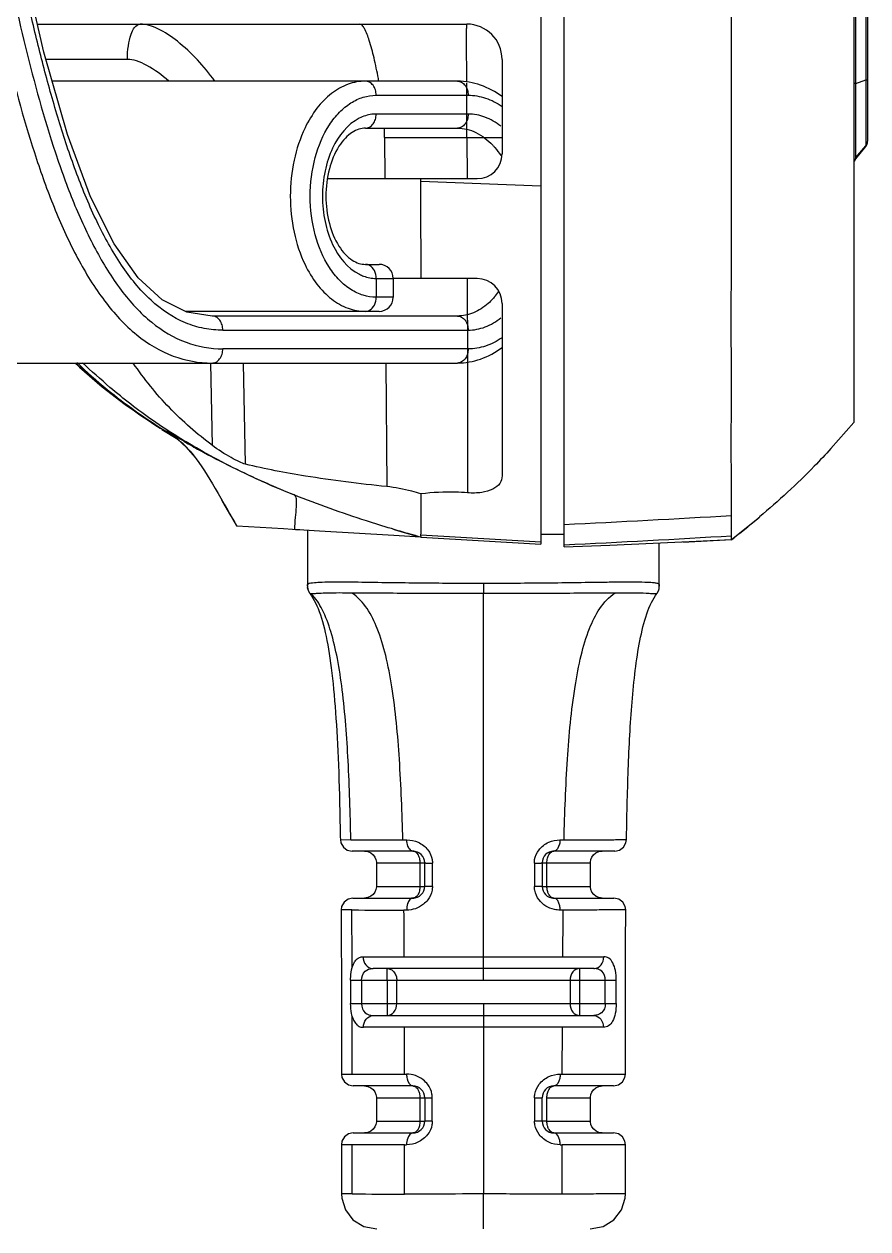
# Model space of a CAD drawing. Header units: millimetres. Extents: x 4086 to 8300, y 123 to 1549.
# Drawn here: x 7299.4 to 7335.3, y 925.6 to 976.9 of the extents above; entities that cross this region are included whole.
import ezdxf

# ---------------------------------------------------------------- set-up
doc = ezdxf.new("R2010")
doc.units = ezdxf.units.MM
doc.layers.add('00_COMPONENTS', color=7, linetype='Continuous')

msp = doc.modelspace()

# ---------------------------------------------------------------- linework, layer by layer
at = {"layer": '00_COMPONENTS', "color": 7, "linetype": 'Continuous'}
for p, q in [((7321.349, 1113.206), (7321.349, 954.808)), ((7322.349, 954.61), (7322.349, 1113.469)), ((7334.678, 1108.165), (7334.678, 959.912)), ((7335.278, 971.912), (7335.278, 981.469)), ((7334.766, 974.344), (7334.766, 978.998)), ((7335.189, 978.819), (7335.189, 974.489)), ((7299.92, 976.867), (7318.202, 976.867)), ((7303.753, 975.367), (7300.281, 975.367)), ((7319.702, 975.367), (7319.702, 971.348)), ((7317.805, 974.438), (7300.546, 974.438)), ((7334.766, 974.344), (7335.189, 974.489)), ((7314.343, 973.838), (7318.26, 973.838)), ((7318.26, 973.038), (7314.343, 973.038)), ((7313.888, 972.438), (7317.805, 972.438)), ((7314.702, 972.038), (7319.702, 972.038)), ((7314.702, 972.038), (7314.713, 970.287)), ((7318.21, 972.038), (7318.213, 970.287)), ((7334.766, 971.136), (7335.189, 971.662)), ((7334.768, 971.19), (7335.185, 971.681)), ((7335.185, 971.681), (7335.189, 971.663)), ((7335.189, 971.662), (7335.248, 971.762)), ((7335.189, 971.662), (7335.223, 971.72)), ((7335.189, 971.663), (7335.189, 971.662)), ((7335.248, 971.762), (7335.277, 971.907)), ((7335.25, 971.766), (7335.278, 971.913)), ((7335.277, 971.907), (7335.278, 971.913)), ((7334.706, 971.032), (7334.766, 971.136)), ((7334.717, 971.052), (7334.766, 971.136)), ((7334.735, 971.083), (7334.764, 971.134)), ((7334.765, 971.136), (7334.764, 971.134)), ((7334.766, 971.136), (7334.768, 971.19)), ((7312.281, 970.287), (7318.642, 970.287)), ((7316.25, 970.162), (7316.251, 970.286)), ((7321.349, 969.965), (7316.25, 970.162)), ((7313.888, 966.638), (7314.47, 966.638)), ((7314.343, 966.038), (7315.07, 966.038)), ((7314.343, 966.038), (7314.343, 965.238)), ((7315.07, 966.038), (7315.07, 965.238)), ((7318.642, 966.03), (7315.07, 966.03)), ((7318.22, 966.03), (7318.225, 962.51)), ((7315.07, 965.238), (7314.343, 965.238)), ((7319.702, 964.97), (7319.702, 957.629)), ((7314.47, 964.638), (7306.209, 964.638)), ((7317.805, 964.438), (7307.36, 964.438)), ((7307.814, 963.838), (7318.26, 963.838)), ((7318.26, 963.038), (7307.814, 963.038)), ((7292.74, 962.438), (7317.805, 962.438)), ((7307.371, 958.931), (7307.305, 962.438)), ((7308.777, 958.13), (7308.697, 962.438)), ((7314.76, 962.438), (7314.792, 957.176)), ((7318.225, 962.51), (7318.235, 956.911)), ((7334.678, 959.912), (7333.704, 958.794)), ((7334.678, 959.912), (7334.676, 959.911)), ((7305.218, 959.608), (7305.896, 959.192)), ((7305.419, 959.54), (7305.526, 959.465)), ((7305.638, 959.389), (7305.892, 959.193)), ((7305.775, 959.281), (7305.817, 959.257)), ((7305.892, 959.193), (7306.253, 958.86)), ((7306.164, 958.951), (7306.337, 958.772)), ((7306.253, 958.86), (7306.644, 958.408)), ((7306.286, 958.828), (7306.421, 958.679)), ((7306.337, 958.772), (7306.562, 958.512)), ((7306.379, 958.727), (7306.433, 958.665)), ((7306.4, 958.703), (7306.397, 958.707)), ((7333.704, 958.794), (7333.704, 958.793)), ((7306.421, 958.679), (7306.552, 958.524)), ((7306.644, 958.408), (7306.676, 958.362)), ((7307.611, 956.882), (7307.726, 956.678)), ((7307.726, 956.678), (7308.087, 956.046)), ((7307.726, 956.678), (7307.868, 956.428)), ((7307.76, 956.618), (7307.905, 956.362)), ((7307.868, 956.428), (7308.009, 956.181)), ((7307.905, 956.362), (7308.144, 955.95)), ((7308.009, 956.181), (7308.152, 955.934)), ((7308.109, 956.009), (7308.141, 955.956)), ((7308.148, 955.942), (7308.306, 955.677)), ((7308.258, 955.756), (7308.237, 955.792)), ((7329.474, 954.918), (7330.664, 955.881)), ((7330.664, 955.882), (7330.663, 955.881)), ((7308.419, 955.491), (7308.419, 955.492)), ((7308.419, 955.491), (7308.419, 955.491)), ((7310.403, 955.373), (7308.419, 955.491)), ((7310.779, 955.351), (7310.403, 955.373)), ((7311.09, 955.332), (7310.779, 955.351)), ((7310.921, 955.342), (7310.883, 955.344)), ((7311.258, 955.322), (7310.921, 955.342)), ((7311.926, 955.282), (7311.258, 955.322)), ((7311.423, 955.312), (7311.423, 952.992)), ((7315.096, 955.094), (7311.926, 955.282)), ((7321.349, 955.145), (7322.349, 955.145)), ((7316.229, 955.027), (7315.096, 955.094)), ((7321.349, 954.808), (7316.251, 955.107)), ((7316.255, 955.023), (7316.251, 955.107)), ((7316.255, 955.023), (7321.349, 954.721)), ((7316.255, 955.023), (7316.255, 955.023)), ((7321.349, 954.808), (7321.349, 954.721)), ((7322.349, 954.61), (7324.286, 954.686)), ((7324.286, 954.686), (7327.055, 954.804)), ((7326.397, 952.944), (7326.397, 954.776)), ((7327.055, 954.804), (7329.467, 954.918)), ((7329.474, 954.918), (7329.494, 954.934)), ((7329.476, 954.918), (7329.478, 954.918)), ((7318.91, 953.066), (7318.91, 952.621)), ((7311.422, 952.961), (7311.422, 952.968)), ((7311.422, 952.961), (7311.423, 952.931)), ((7311.422, 952.95), (7311.422, 952.961)), ((7311.422, 952.946), (7311.422, 952.95)), ((7311.422, 952.944), (7311.422, 952.946)), ((7311.423, 952.936), (7311.422, 952.944)), ((7311.423, 952.972), (7311.424, 952.986)), ((7311.423, 952.933), (7311.423, 952.936)), ((7311.423, 952.931), (7311.423, 952.933)), ((7311.423, 952.931), (7311.423, 952.919)), ((7311.423, 952.927), (7311.423, 952.929)), ((7311.424, 952.986), (7311.424, 952.99)), ((7311.441, 952.793), (7311.425, 952.886)), ((7311.433, 952.825), (7311.435, 952.816)), ((7311.435, 952.816), (7311.438, 952.804)), ((7311.436, 952.811), (7311.454, 952.752)), ((7311.438, 952.804), (7311.441, 952.793)), ((7311.454, 952.752), (7311.505, 952.651)), ((7311.505, 952.651), (7311.525, 952.623)), ((7311.576, 952.611), (7311.525, 952.623)), ((7311.526, 952.623), (7311.526, 952.623)), ((7318.91, 936.657), (7318.91, 952.621)), ((7326.396, 952.992), (7326.396, 952.989)), ((7326.396, 952.989), (7326.396, 952.985)), ((7326.396, 952.985), (7326.396, 952.972)), ((7326.397, 952.958), (7326.397, 952.95)), ((7326.397, 952.95), (7326.397, 952.946)), ((7326.397, 952.946), (7326.397, 952.945)), ((7326.397, 952.945), (7326.397, 952.944)), ((7326.397, 952.944), (7326.397, 952.943)), ((7326.397, 952.927), (7326.397, 952.943)), ((7326.397, 952.943), (7326.397, 952.933)), ((7326.397, 952.933), (7326.397, 952.933)), ((7312.822, 942.149), (7313.266, 942.144)), ((7315.478, 942.133), (7315.65, 942.133)), ((7322.169, 942.133), (7322.341, 942.133)), ((7315.909, 941.657), (7313.321, 941.657)), ((7315.954, 941.655), (7315.909, 941.657)), ((7321.909, 941.657), (7321.865, 941.655)), ((7324.499, 941.657), (7321.909, 941.657)), ((7314.353, 941.157), (7316.206, 941.157)), ((7314.354, 941.157), (7314.354, 940.157)), ((7316.206, 941.157), (7316.41, 941.157)), ((7316.206, 941.157), (7316.206, 940.157)), ((7316.41, 940.157), (7316.41, 941.157)), ((7316.735, 940.146), (7316.738, 941.141)), ((7321.081, 941.141), (7321.084, 940.145)), ((7321.41, 941.157), (7323.466, 941.157)), ((7321.41, 941.157), (7321.41, 940.157)), ((7321.613, 940.157), (7321.613, 941.157)), ((7323.466, 940.157), (7323.466, 941.157)), ((7314.354, 940.157), (7316.41, 940.157)), ((7321.41, 940.157), (7323.466, 940.157)), ((7313.353, 939.657), (7315.909, 939.657)), ((7315.91, 939.657), (7315.953, 939.659)), ((7321.866, 939.659), (7321.909, 939.657)), ((7321.909, 939.657), (7324.467, 939.657)), ((7313.308, 939.152), (7312.853, 939.154)), ((7315.643, 939.148), (7315.528, 939.148)), ((7322.292, 939.148), (7322.176, 939.148)), ((7324.967, 938.875), (7324.968, 939.154)), ((7324.962, 937.773), (7324.963, 938.218)), ((7324.96, 937.324), (7324.962, 937.773)), ((7324.959, 936.871), (7324.96, 937.324)), ((7314.182, 936.659), (7314.211, 936.657)), ((7314.901, 936.657), (7314.211, 936.657)), ((7314.814, 936.157), (7314.814, 936.657)), ((7323.609, 936.657), (7314.901, 936.657)), ((7318.91, 937.154), (7322.278, 937.152)), ((7318.91, 936.157), (7318.91, 936.657)), ((7323.005, 936.657), (7323.005, 934.657)), ((7323.609, 936.657), (7323.637, 936.658)), ((7324.958, 936.412), (7324.959, 936.871)), ((7313.256, 936.156), (7313.724, 936.157)), ((7313.256, 936.156), (7313.258, 935.156)), ((7313.724, 936.157), (7324.096, 936.157)), ((7313.724, 936.157), (7313.726, 935.157)), ((7314.814, 936.157), (7314.814, 934.657)), ((7315.22, 935.157), (7315.22, 936.157)), ((7322.6, 936.157), (7322.6, 935.157)), ((7324.093, 935.157), (7324.096, 936.157)), ((7324.096, 936.157), (7324.564, 936.156)), ((7324.561, 935.156), (7324.564, 936.156)), ((7324.957, 935.949), (7324.958, 936.412)), ((7324.956, 935.48), (7324.957, 935.949)), ((7313.726, 935.157), (7313.258, 935.156)), ((7315.22, 935.157), (7313.726, 935.157)), ((7324.093, 935.157), (7315.222, 935.157)), ((7318.91, 935.157), (7318.91, 934.657)), ((7324.561, 935.156), (7324.093, 935.157)), ((7324.955, 935.007), (7324.956, 935.48)), ((7313.328, 932.159), (7313.326, 934.622)), ((7314.196, 934.656), (7314.224, 934.657)), ((7314.224, 934.657), (7323.596, 934.657)), ((7318.91, 934.657), (7318.91, 934.156)), ((7323.596, 934.657), (7323.623, 934.656)), ((7324.955, 934.286), (7324.955, 935.007)), ((7312.865, 934.538), (7312.865, 933.559)), ((7315.549, 934.156), (7313.802, 934.156)), ((7315.551, 932.159), (7315.549, 934.156)), ((7318.91, 934.156), (7315.549, 934.156)), ((7318.91, 934.157), (7318.91, 927.059)), ((7322.27, 934.156), (7318.91, 934.156)), ((7322.268, 932.159), (7322.27, 934.156)), ((7324.019, 934.156), (7322.27, 934.156)), ((7324.953, 932.557), (7324.954, 933.059)), ((7324.954, 933.059), (7324.954, 933.554)), ((7312.867, 932.158), (7313.328, 932.158)), ((7313.328, 932.158), (7315.55, 932.158)), ((7315.55, 932.158), (7315.639, 932.158)), ((7322.18, 932.158), (7322.269, 932.158)), ((7315.909, 931.657), (7313.368, 931.657)), ((7315.959, 931.655), (7315.909, 931.657)), ((7321.909, 931.657), (7321.86, 931.655)), ((7324.452, 931.657), (7321.909, 931.657)), ((7314.353, 931.157), (7316.206, 931.157)), ((7314.354, 931.157), (7314.354, 930.157)), ((7316.206, 931.157), (7316.41, 931.157)), ((7316.206, 931.157), (7316.206, 930.157)), ((7316.41, 931.157), (7316.73, 931.157)), ((7316.41, 931.157), (7316.41, 930.157)), ((7316.73, 930.157), (7316.73, 931.157)), ((7321.089, 931.157), (7321.41, 931.157)), ((7321.089, 931.157), (7321.089, 930.157)), ((7321.41, 930.157), (7321.41, 931.157)), ((7321.613, 931.157), (7323.466, 931.157)), ((7321.613, 930.157), (7321.613, 931.157)), ((7323.466, 930.157), (7323.466, 931.157)), ((7314.354, 930.157), (7316.41, 930.157)), ((7316.73, 930.157), (7316.41, 930.157)), ((7321.613, 930.157), (7321.089, 930.157)), ((7321.613, 930.157), (7323.466, 930.157)), ((7313.368, 929.657), (7315.909, 929.657)), ((7315.91, 929.657), (7315.959, 929.66)), ((7321.86, 929.66), (7321.909, 929.657)), ((7321.909, 929.657), (7324.452, 929.657)), ((7312.866, 929.158), (7312.866, 927.067)), ((7313.328, 929.158), (7312.868, 929.158)), ((7313.328, 927.063), (7313.328, 929.158)), ((7315.551, 929.158), (7313.328, 929.158)), ((7315.551, 927.055), (7315.551, 929.158)), ((7315.551, 929.158), (7315.639, 929.158)), ((7322.18, 929.158), (7322.268, 929.158)), ((7322.268, 927.055), (7322.268, 929.158)), ((7324.952, 929.158), (7322.268, 929.158)), ((7324.953, 927.067), (7324.953, 929.158)), ((7312.866, 927.067), (7312.878, 926.882)), ((7313.328, 927.063), (7312.866, 927.067)), ((7318.91, 925.572), (7318.91, 927.059))]:
    msp.add_line(p, q, dxfattribs=at)
for points in [[(7307.361, 964.438), (7306.285, 964.6), (7305.234, 965.129), (7304.215, 966.065), (7303.189, 967.507), (7302.184, 969.511), (7301.197, 972.163), (7300.193, 975.673), (7299.087, 980.512), (7297.749, 987.992), (7296.269, 1000.462), (7295.355, 1015.91), (7295.155, 1034.038)], [(7301.54, 962.438), (7301.716, 962.265), (7302.685, 961.424), (7303.661, 960.674), (7303.924, 960.486)], [(7305.543, 959.454), (7305.529, 959.463), (7305.542, 959.455), (7305.638, 959.389)], [(7306.066, 959.046), (7306.085, 959.028), (7306.159, 958.957), (7306.286, 958.828)], [(7306.07, 959.041), (7306.078, 959.033), (7306.164, 958.951)], [(7306.552, 958.524), (7306.678, 958.363), (7306.801, 958.197), (7306.921, 958.024)], [(7306.921, 958.024), (7307.038, 957.847), (7307.153, 957.665), (7307.266, 957.479), (7307.378, 957.289)], [(7307.378, 957.289), (7307.493, 957.089), (7307.611, 956.882)], [(7308.152, 955.934), (7308.289, 955.705), (7308.389, 955.54), (7308.419, 955.491)], [(7308.237, 955.792), (7308.361, 955.586), (7308.419, 955.492)], [(7311.533, 952.613), (7311.594, 952.527), (7311.653, 952.433)], [(7325, 942.149), (7325.005, 942.419), (7325.009, 942.618), (7325.012, 942.817), (7325.016, 943.015), (7325.021, 943.212), (7325.025, 943.408), (7325.03, 943.603), (7325.035, 943.798), (7325.04, 943.991), (7325.045, 944.183), (7325.051, 944.375), (7325.057, 944.565), (7325.063, 944.755), (7325.069, 944.943), (7325.076, 945.13), (7325.083, 945.316), (7325.091, 945.501), (7325.098, 945.685), (7325.107, 945.868), (7325.115, 946.05), (7325.124, 946.232), (7325.133, 946.412), (7325.143, 946.592), (7325.153, 946.771), (7325.163, 946.949), (7325.175, 947.126), (7325.186, 947.303), (7325.198, 947.479), (7325.211, 947.654), (7325.224, 947.828), (7325.238, 948.001), (7325.253, 948.174), (7325.268, 948.345), (7325.284, 948.516), (7325.3, 948.685), (7325.318, 948.854), (7325.336, 949.021), (7325.355, 949.187), (7325.375, 949.352), (7325.395, 949.515), (7325.417, 949.677), (7325.44, 949.837), (7325.463, 949.996), (7325.488, 950.153), (7325.515, 950.309), (7325.542, 950.463), (7325.571, 950.615), (7325.601, 950.766), (7325.633, 950.914), (7325.667, 951.061), (7325.702, 951.205), (7325.74, 951.347), (7325.779, 951.486), (7325.82, 951.621), (7325.863, 951.753), (7325.909, 951.881), (7325.957, 952.005), (7326.007, 952.124), (7326.06, 952.237), (7326.116, 952.345), (7326.173, 952.445), (7326.232, 952.536), (7326.293, 952.622)], [(7326.294, 952.622), (7326.309, 952.643), (7326.358, 952.734), (7326.385, 952.82), (7326.396, 952.893), (7326.397, 952.919), (7326.397, 952.927)], [(7311.653, 952.433), (7311.711, 952.331), (7311.767, 952.222), (7311.82, 952.105), (7311.872, 951.982), (7311.921, 951.853), (7311.968, 951.717), (7312.014, 951.576), (7312.057, 951.429), (7312.098, 951.277), (7312.138, 951.121), (7312.176, 950.96), (7312.212, 950.794), (7312.247, 950.622), (7312.281, 950.445), (7312.313, 950.26), (7312.344, 950.069), (7312.375, 949.87), (7312.404, 949.665), (7312.432, 949.453), (7312.459, 949.235), (7312.485, 949.011), (7312.509, 948.781), (7312.533, 948.546), (7312.555, 948.306), (7312.576, 948.062), (7312.596, 947.812), (7312.615, 947.559), (7312.633, 947.3), (7312.65, 947.036), (7312.667, 946.767), (7312.682, 946.491), (7312.697, 946.208), (7312.71, 945.919), (7312.724, 945.622), (7312.736, 945.318), (7312.748, 945.007), (7312.759, 944.689), (7312.769, 944.365), (7312.778, 944.033), (7312.787, 943.694), (7312.796, 943.348), (7312.803, 942.995), (7312.81, 942.635), (7312.817, 942.268), (7312.819, 942.149)], [(7312.821, 942.149), (7312.843, 942.008), (7312.947, 941.826), (7313.115, 941.702), (7313.32, 941.657)], [(7324.499, 941.657), (7324.704, 941.701), (7324.873, 941.826), (7324.976, 942.008), (7324.999, 942.149)], [(7313.854, 941.657), (7313.992, 941.638), (7314.115, 941.583), (7314.215, 941.503), (7314.288, 941.404), (7314.334, 941.296), (7314.352, 941.187), (7314.353, 941.157)], [(7323.466, 941.157), (7323.467, 941.186), (7323.485, 941.294), (7323.529, 941.401), (7323.601, 941.499), (7323.7, 941.581), (7323.824, 941.637), (7323.966, 941.657)], [(7314.353, 940.157), (7314.352, 940.129), (7314.334, 940.021), (7314.29, 939.914), (7314.218, 939.816), (7314.119, 939.734), (7313.995, 939.678), (7313.854, 939.657)], [(7323.966, 939.657), (7323.827, 939.677), (7323.704, 939.731), (7323.604, 939.812), (7323.531, 939.911), (7323.486, 940.019), (7323.467, 940.128), (7323.466, 940.157)], [(7313.353, 939.657), (7313.146, 939.613), (7312.976, 939.486), (7312.874, 939.301), (7312.853, 939.154)], [(7324.967, 939.154), (7324.946, 939.301), (7324.844, 939.486), (7324.674, 939.613), (7324.467, 939.657)], [(7312.851, 939.154), (7312.854, 938.654), (7312.856, 938.22), (7312.858, 937.781), (7312.859, 937.335), (7312.861, 936.883), (7312.862, 936.426), (7312.863, 935.963), (7312.863, 935.493), (7312.864, 935.018), (7312.865, 934.538)], [(7324.963, 938.218), (7324.966, 938.657), (7324.967, 938.875)], [(7324.954, 933.554), (7324.954, 934.044), (7324.955, 934.286)], [(7312.865, 933.559), (7312.866, 932.556), (7312.866, 932.159)], [(7324.953, 932.158), (7324.953, 932.305), (7324.953, 932.557)], [(7312.867, 932.158), (7312.889, 932.013), (7312.991, 931.828), (7313.161, 931.702), (7313.367, 931.657)], [(7324.452, 931.657), (7324.659, 931.702), (7324.829, 931.828), (7324.931, 932.013), (7324.952, 932.158)], [(7313.854, 931.657), (7313.992, 931.638), (7314.115, 931.583), (7314.215, 931.503), (7314.288, 931.404), (7314.334, 931.296), (7314.352, 931.187), (7314.353, 931.157)], [(7323.466, 931.157), (7323.467, 931.186), (7323.485, 931.294), (7323.529, 931.401), (7323.601, 931.499), (7323.7, 931.581), (7323.824, 931.637), (7323.966, 931.657)], [(7314.353, 930.157), (7314.352, 930.129), (7314.334, 930.021), (7314.29, 929.914), (7314.218, 929.816), (7314.119, 929.734), (7313.995, 929.678), (7313.854, 929.657)], [(7323.966, 929.657), (7323.827, 929.677), (7323.704, 929.731), (7323.604, 929.812), (7323.531, 929.911), (7323.486, 930.019), (7323.467, 930.128), (7323.466, 930.157)], [(7313.368, 929.657), (7313.161, 929.613), (7312.992, 929.487), (7312.889, 929.303), (7312.868, 929.158)], [(7324.952, 929.158), (7324.931, 929.302), (7324.828, 929.487), (7324.659, 929.613), (7324.452, 929.657)], [(7323.453, 925.572), (7324.001, 925.676), (7324.464, 925.964), (7324.788, 926.387), (7324.942, 926.886), (7324.953, 927.067)], [(7312.878, 926.882), (7313.033, 926.384), (7313.357, 925.963), (7313.819, 925.676), (7314.366, 925.572)]]:
    msp.add_lwpolyline(points, dxfattribs=at)
for centre, radius, start, end in [((7318.202, 975.367), 1.5, 0, 90), ((7295.804, 971.178), 18.935, 10.1244, 10.2577), ((7295.673, 971.155), 19.068, 9.9239, 10.1243), ((6566.013, 970.26), 752.198, 0.13546, 0.312038), ((7335.112, 986.218), 11.73, 270.3725, 270.6066), ((7334.875, 971.938), 0.403, 320.2855, 333.5204), ((7334.879, 971.936), 0.398, 333.5225, 346.8062), ((7334.875, 971.937), 0.402, 346.8026, 359.9322), ((7318.642, 971.348), 1.061, 270.0068, 0), ((7314.47, 966.038), 0.6, 0, 90), ((7318.642, 964.97), 1.061, 0.0006, 89.9985), ((7316.897, 967.389), 3.279, 318.9602, 324.2127), ((7314.47, 965.238), 0.6, 270, 0), ((7319.623, 982.332), 26.876, 237.8974, 238.062), ((7320.282, 983.538), 28.264, 238.0878, 238.2483), ((7319.887, 982.756), 27.375, 238.0624, 238.3694), ((7320.398, 983.727), 28.485, 238.2484, 238.5492), ((7320.154, 983.188), 27.883, 238.369, 238.5748), ((7320.505, 983.901), 28.69, 238.5489, 238.6752), ((7320.644, 984.129), 28.957, 238.6756, 239.1047), ((7302.765, 955.478), 4.858, 43.9663, 47.0868), ((7322.409, 986.735), 32.054, 239.5978, 240.9047), ((7302.593, 955.311), 5.098, 43.0334, 43.9816), ((7302.522, 955.244), 5.196, 42.6188, 43.035), ((7302.45, 955.178), 5.293, 41.7986, 42.6175), ((7324.897, 991.85), 37.74, 246.3187, 248.1514), ((7291.762, 1592.525), 637.694, 272.749189, 273.389463), ((7306.644, 984.327), 37.23, 307.8074, 309.991), ((7307.418, 983.395), 36.019, 310.002, 310.1937), ((7333.139, 1015.897), 63.174, 253.41934, 254.50502), ((7292.387, 1571.58), 617.61, 272.780669, 273.442856), ((7299.308, 1572.377), 618.196, 272.603868, 272.797363), ((7311.623, 952.958), 0.201, 175.9792, 177.2368), ((7311.891, 952.927), 0.468, 180.0285, 185.048), ((7310.967, 953.022), 0.458, 355.9571, 356.1763), ((7311.923, 952.93), 0.501, 185.0631, 192.0434), ((7311.947, 952.935), 0.525, 192.0328, 204.578), ((7311.934, 952.929), 0.51, 204.5811, 208.7901), ((7325.428, 952.949), 0.969, 0.5254, 1.354), ((7315.238, 1107.593), 165.461, 269.31728, 270.08329), ((7315.91, 941.157), 0.5, 0, 90.0016), ((7321.91, 941.157), 0.5, 90.0012, 180), ((7315.91, 940.157), 0.5, 269.9977, 360), ((7321.91, 940.157), 0.5, 180, 269.9966), ((7315.427, 1456.868), 517.721, 269.76541, 270.0111), ((6782.439, 935.032), 530.885, 0.17962, 0.44471), ((6924.733, 935.392), 390.813, 0.25813, 0.5507), ((7713.053, 935.392), 390.779, 179.44926, 179.74184), ((7322.532, 1766.061), 828.908, 269.982461, 270.103816), ((7315.91, 931.157), 0.5, 0, 90.0016), ((7321.91, 931.157), 0.5, 90.0012, 180), ((7315.91, 930.157), 0.5, 269.9977, 360), ((7321.91, 930.157), 0.5, 180, 269.9966), ((7315.328, 1168.317), 241.262, 269.52503, 270.05292)]:
    msp.add_arc(centre, radius, start, end, dxfattribs=at)
for points, knots in [([(7293.641, 1034.038), (7293.605, 1030.754), (7293.618, 1024.186), (7293.848, 1014.34), (7294.278, 1006.149), (7294.802, 999.62), (7295.296, 994.747), (7295.904, 989.903), (7296.64, 985.099), (7297.521, 980.352), (7298.555, 975.68), (7299.592, 971.868), (7300.647, 968.951), (7301.58, 966.911), (7302.696, 965.089), (7304.04, 963.61), (7305.628, 962.649), (7306.8, 962.438), (7307.36, 962.438)], [0, 0, 0, 0, 0.130269, 0.260503, 0.39059, 0.45551, 0.520282, 0.584848, 0.649123, 0.712997, 0.776337, 0.838877, 0.869506, 0.899289, 0.927683, 0.953976, 0.977802, 1, 1, 1, 1]), ([(7294.487, 1034.038), (7294.452, 1030.761), (7294.464, 1024.206), (7294.693, 1014.384), (7295.122, 1006.216), (7295.644, 999.709), (7296.136, 994.855), (7296.741, 990.033), (7297.473, 985.255), (7298.348, 980.535), (7299.374, 975.904), (7300.397, 972.138), (7301.432, 969.277), (7302.335, 967.299), (7303.405, 965.55), (7304.681, 964.145), (7306.181, 963.237), (7307.286, 963.038), (7307.814, 963.038)], [0, 0, 0, 0, 0.131369, 0.262673, 0.393742, 0.459114, 0.524305, 0.589255, 0.653871, 0.718039, 0.781601, 0.843975, 0.874259, 0.903456, 0.930979, 0.956146, 0.978818, 1, 1, 1, 1]), ([(7307.814, 963.838), (7307.547, 963.838), (7307.005, 963.888), (7305.918, 964.211), (7304.646, 965.094), (7303.423, 966.62), (7302.414, 968.459), (7301.572, 970.489), (7300.855, 972.63), (7300.231, 974.838), (7299.488, 977.845), (7298.67, 981.662), (7297.84, 986.299), (7297.145, 990.987), (7296.571, 995.714), (7296.104, 1000.467), (7295.609, 1006.836), (7295.202, 1014.825), (7294.985, 1024.428), (7294.975, 1030.835), (7295.01, 1034.038)], [0, 0, 0, 0, 0.010863, 0.021975, 0.045782, 0.072285, 0.100894, 0.130806, 0.161484, 0.192615, 0.224043, 0.287376, 0.351229, 0.415471, 0.479997, 0.544726, 0.609603, 0.739611, 0.869784, 1, 1, 1, 1]), ([(7329.467, 955.947), (7329.462, 956.232), (7329.471, 956.939), (7329.461, 958.207), (7329.463, 959.873), (7329.469, 961.89), (7329.458, 964.173), (7329.471, 967.484), (7329.466, 973.483), (7329.468, 982.117), (7329.465, 992.5), (7329.468, 1002.885), (7329.466, 1016.731), (7329.466, 1027.115), (7329.467, 1034.038)], [0, 0, 0, 0, 0.010968, 0.027163, 0.048705, 0.074976, 0.104648, 0.136388, 0.202172, 0.335101, 0.468081, 0.601061, 0.73404, 1, 1, 1, 1]), ([(7303.753, 975.367), (7303.753, 975.561), (7303.783, 975.931), (7303.88, 976.438), (7304.106, 976.867), (7304.301, 976.867)], [0, 0, 0, 0, 0.349294, 0.648938, 1, 1, 1, 1]), ([(7307.47, 974.442), (7307.016, 975.069), (7306.26, 975.901), (7305.137, 976.67), (7304.559, 976.867), (7304.301, 976.867)], [0, 0, 0, 0, 0.568757, 0.810454, 1, 1, 1, 1]), ([(7314.436, 974.55), (7314.383, 974.846), (7314.271, 975.391), (7314.082, 976.102), (7313.91, 976.573), (7313.772, 976.805), (7313.689, 976.867), (7313.655, 976.867)], [0, 0, 0, 0, 0.362076, 0.669427, 0.889475, 0.958114, 1, 1, 1, 1]), ([(7318.2, 974.443), (7318.199, 974.601), (7318.198, 974.907), (7318.196, 975.351), (7318.195, 975.758), (7318.195, 976.116), (7318.195, 976.38), (7318.195, 976.557), (7318.196, 976.663), (7318.198, 976.744), (7318.196, 976.811), (7318.204, 976.84), (7318.198, 976.867), (7318.202, 976.867)], [0, 0, 0, 0, 0.194986, 0.379614, 0.549063, 0.698513, 0.823143, 0.874645, 0.918135, 0.953011, 0.978673, 0.994523, 1, 1, 1, 1]), ([(7305.512, 974.443), (7305.223, 974.693), (7304.785, 975.021), (7304.174, 975.304), (7303.884, 975.367), (7303.753, 975.367)], [0, 0, 0, 0, 0.567693, 0.804776, 1, 1, 1, 1]), ([(7313.888, 974.438), (7313.637, 974.438), (7313.115, 974.341), (7312.4, 973.926), (7311.777, 973.279), (7311.456, 972.742), (7311.314, 972.448)], [0, 0, 0, 0, 0.220165, 0.455043, 0.714092, 1, 1, 1, 1]), ([(7314.343, 973.838), (7314.343, 973.916), (7314.321, 974.067), (7314.225, 974.264), (7314.075, 974.403), (7313.948, 974.438), (7313.888, 974.438)], [0, 0, 0, 0, 0.280841, 0.544707, 0.782508, 1, 1, 1, 1]), ([(7319.703, 973.778), (7319.426, 973.984), (7318.822, 974.318), (7318.139, 974.438), (7317.805, 974.438)], [0, 0, 0, 0, 0.508685, 1, 1, 1, 1]), ([(7317.805, 974.438), (7317.865, 974.438), (7317.992, 974.403), (7318.142, 974.264), (7318.238, 974.067), (7318.26, 973.916), (7318.26, 973.838)], [0, 0, 0, 0, 0.217492, 0.455293, 0.719159, 1, 1, 1, 1]), ([(7334.766, 974.344), (7334.754, 974.344), (7334.733, 974.343), (7334.703, 974.345), (7334.69, 974.341), (7334.678, 974.345), (7334.678, 974.343)], [0, 0, 0, 0, 0.421233, 0.735423, 0.931886, 1, 1, 1, 1]), ([(7334.768, 971.19), (7334.765, 971.198), (7334.765, 971.222), (7334.763, 971.271), (7334.763, 971.346), (7334.764, 971.501), (7334.766, 971.766), (7334.765, 972.164), (7334.766, 972.651), (7334.766, 973.388), (7334.765, 973.959), (7334.766, 974.344)], [0, 0, 0, 0, 0.007607, 0.023021, 0.046644, 0.078846, 0.170519, 0.298724, 0.457545, 0.633092, 1, 1, 1, 1]), ([(7335.189, 974.489), (7335.189, 974.072), (7335.186, 973.302), (7335.191, 972.532), (7335.189, 972.179)], [0, 0, 0, 0, 0.541396, 1, 1, 1, 1]), ([(7335.237, 974.489), (7335.242, 974.49), (7335.252, 974.49), (7335.266, 974.489), (7335.272, 974.491), (7335.278, 974.489), (7335.278, 974.49)], [0, 0, 0, 0, 0.427035, 0.740597, 0.933831, 1, 1, 1, 1]), ([(7314.343, 965.238), (7314.158, 965.238), (7313.778, 965.297), (7313.241, 965.553), (7312.753, 965.961), (7312.168, 966.709), (7311.667, 967.921), (7311.467, 969.538), (7311.667, 971.156), (7312.168, 972.368), (7312.753, 973.116), (7313.241, 973.524), (7313.778, 973.78), (7314.158, 973.838), (7314.343, 973.838)], [0, 0, 0, 0, 0.049209, 0.100824, 0.15656, 0.217285, 0.352536, 0.499997, 0.647458, 0.782711, 0.843436, 0.899172, 0.950789, 1, 1, 1, 1]), ([(7318.26, 973.838), (7318.51, 973.838), (7319.028, 973.752), (7319.492, 973.511), (7319.71, 973.36)], [0, 0, 0, 0, 0.486354, 1, 1, 1, 1]), ([(7313.627, 972.862), (7313.119, 972.606), (7312.512, 971.816), (7312.13, 970.605), (7312.021, 969.537), (7312.13, 968.469), (7312.513, 967.259), (7313.121, 966.469), (7313.629, 966.214)], [0, 0, 0, 0, 0.223629, 0.358014, 0.500061, 0.642098, 0.776453, 1, 1, 1, 1]), ([(7314.343, 973.038), (7314.282, 973.038), (7314.035, 973.023), (7313.793, 972.946), (7313.627, 972.862)], [0, 0, 0, 0, 0.245418, 1, 1, 1, 1]), ([(7313.888, 972.438), (7313.948, 972.438), (7314.075, 972.474), (7314.225, 972.613), (7314.321, 972.81), (7314.343, 972.961), (7314.343, 973.038)], [0, 0, 0, 0, 0.217492, 0.455293, 0.719159, 1, 1, 1, 1]), ([(7318.26, 973.038), (7318.26, 972.961), (7318.238, 972.81), (7318.142, 972.613), (7317.992, 972.474), (7317.865, 972.438), (7317.805, 972.438)], [0, 0, 0, 0, 0.280841, 0.544707, 0.782508, 1, 1, 1, 1]), ([(7319.65, 972.516), (7319.447, 972.678), (7319.008, 972.941), (7318.502, 973.038), (7318.26, 973.038)], [0, 0, 0, 0, 0.517012, 1, 1, 1, 1]), ([(7311.314, 972.448), (7311.104, 972.011), (7310.791, 971.052), (7310.637, 969.538), (7310.791, 968.025), (7311.104, 967.065), (7311.314, 966.629)], [0, 0, 0, 0, 0.242854, 0.5, 0.757145, 1, 1, 1, 1]), ([(7313.888, 972.438), (7313.795, 972.438), (7313.595, 972.406), (7313.299, 972.259), (7313.008, 972.009), (7312.629, 971.509), (7312.293, 970.671), (7312.156, 969.539), (7312.293, 968.406), (7312.629, 967.568), (7313.008, 967.068), (7313.299, 966.818), (7313.595, 966.671), (7313.795, 966.638), (7313.888, 966.638)], [0, 0, 0, 0, 0.038333, 0.082245, 0.13429, 0.195249, 0.338982, 0.49998, 0.660985, 0.804735, 0.865697, 0.917751, 0.961669, 1, 1, 1, 1]), ([(7314.702, 972.038), (7314.702, 972.071), (7314.701, 972.206), (7314.696, 972.342), (7314.691, 972.444)], [0, 0, 0, 0, 0.240739, 1, 1, 1, 1]), ([(7317.805, 972.438), (7318.074, 972.438), (7318.647, 972.296), (7319.101, 971.932), (7319.304, 971.714)], [0, 0, 0, 0, 0.474657, 1, 1, 1, 1]), ([(7335.189, 972.179), (7335.188, 972.15), (7335.188, 972.053), (7335.186, 971.956), (7335.186, 971.888)], [0, 0, 0, 0, 0.301405, 1, 1, 1, 1]), ([(7319.304, 971.714), (7319.335, 971.681), (7319.461, 971.539), (7319.574, 971.387), (7319.652, 971.267)], [0, 0, 0, 0, 0.243172, 1, 1, 1, 1]), ([(7335.186, 971.888), (7335.185, 971.837), (7335.184, 971.768), (7335.188, 971.699), (7335.185, 971.681)], [0, 0, 0, 0, 0.738902, 1, 1, 1, 1]), ([(7316.26, 966.037), (7316.257, 966.376), (7316.249, 967.751), (7316.253, 969.126), (7316.25, 970.162)], [0, 0, 0, 0, 0.246479, 1, 1, 1, 1]), ([(7311.314, 966.629), (7311.456, 966.335), (7311.777, 965.798), (7312.4, 965.15), (7313.115, 964.736), (7313.637, 964.638), (7313.888, 964.638)], [0, 0, 0, 0, 0.285908, 0.544958, 0.779836, 1, 1, 1, 1]), ([(7314.343, 966.038), (7314.343, 966.152), (7314.298, 966.37), (7314.15, 966.545), (7314.062, 966.593)], [0, 0, 0, 0, 0.532207, 1, 1, 1, 1]), ([(7313.629, 966.214), (7313.686, 966.185), (7313.911, 966.086), (7314.16, 966.038), (7314.343, 966.038)], [0, 0, 0, 0, 0.257877, 1, 1, 1, 1]), ([(7314.062, 964.684), (7314.15, 964.732), (7314.298, 964.907), (7314.343, 965.124), (7314.343, 965.238)], [0, 0, 0, 0, 0.467793, 1, 1, 1, 1]), ([(7319.111, 964.975), (7318.925, 964.81), (7318.518, 964.54), (7318.035, 964.438), (7317.805, 964.438)], [0, 0, 0, 0, 0.519659, 1, 1, 1, 1]), ([(7319.37, 965.236), (7319.35, 965.213), (7319.268, 965.121), (7319.18, 965.035), (7319.111, 964.975)], [0, 0, 0, 0, 0.254988, 1, 1, 1, 1]), ([(7307.814, 963.838), (7307.814, 963.913), (7307.793, 964.063), (7307.698, 964.264), (7307.545, 964.404), (7307.419, 964.438), (7307.361, 964.438)], [0, 0, 0, 0, 0.269751, 0.544459, 0.791198, 1, 1, 1, 1]), ([(7317.805, 964.438), (7317.865, 964.438), (7317.992, 964.403), (7318.142, 964.264), (7318.238, 964.067), (7318.26, 963.916), (7318.26, 963.838)], [0, 0, 0, 0, 0.217492, 0.455293, 0.719159, 1, 1, 1, 1]), ([(7318.26, 963.838), (7318.504, 963.838), (7319.012, 963.936), (7319.453, 964.202), (7319.656, 964.366)], [0, 0, 0, 0, 0.482868, 1, 1, 1, 1]), ([(7319.71, 963.517), (7319.492, 963.366), (7319.028, 963.125), (7318.51, 963.038), (7318.26, 963.038)], [0, 0, 0, 0, 0.513641, 1, 1, 1, 1]), ([(7307.36, 962.438), (7307.417, 962.438), (7307.544, 962.472), (7307.697, 962.612), (7307.793, 962.813), (7307.814, 962.964), (7307.814, 963.038)], [0, 0, 0, 0, 0.208658, 0.455319, 0.730106, 1, 1, 1, 1]), ([(7317.805, 962.438), (7318.139, 962.438), (7318.822, 962.559), (7319.427, 962.894), (7319.704, 963.1)], [0, 0, 0, 0, 0.4913, 1, 1, 1, 1]), ([(7318.26, 963.038), (7318.26, 962.961), (7318.238, 962.81), (7318.142, 962.613), (7317.992, 962.474), (7317.865, 962.438), (7317.805, 962.438)], [0, 0, 0, 0, 0.280841, 0.544707, 0.782508, 1, 1, 1, 1]), ([(7301.546, 962.436), (7301.846, 962.154), (7303.039, 961.1), (7304.34, 960.17), (7305.341, 959.546)], [0, 0, 0, 0, 0.258612, 1, 1, 1, 1]), ([(7301.597, 962.466), (7302.007, 962.058), (7303.198, 961.016), (7304.491, 960.099), (7305.34, 959.566)], [0, 0, 0, 0, 0.365707, 1, 1, 1, 1]), ([(7309.739, 957.288), (7308.852, 957.678), (7307.167, 958.5), (7304.916, 959.883), (7303.18, 961.227), (7302.225, 962.093), (7301.838, 962.445)], [0, 0, 0, 0, 0.306503, 0.592412, 0.834346, 1, 1, 1, 1]), ([(7307.371, 958.931), (7306.718, 959.414), (7305.487, 960.49), (7304.464, 961.763), (7304.004, 962.433)], [0, 0, 0, 0, 0.49999, 1, 1, 1, 1]), ([(7306.188, 959.089), (7306.117, 959.13), (7305.987, 959.207), (7305.811, 959.313), (7305.67, 959.398), (7305.561, 959.465), (7305.478, 959.512), (7305.441, 959.538), (7305.42, 959.546), (7305.419, 959.541), (7305.419, 959.54)], [0, 0, 0, 0, 0.275401, 0.505476, 0.687591, 0.822285, 0.941459, 0.988252, 0.996071, 1, 1, 1, 1]), ([(7306.073, 959.036), (7305.922, 959.176), (7305.708, 959.351), (7305.478, 959.503), (7305.419, 959.54)], [0, 0, 0, 0, 0.745884, 1, 1, 1, 1]), ([(7310.852, 956.821), (7310.455, 956.98), (7309.083, 957.554), (7307.747, 958.212), (7306.822, 958.726)], [0, 0, 0, 0, 0.288286, 1, 1, 1, 1]), ([(7308.777, 958.13), (7308.689, 958.152), (7308.484, 958.241), (7308.006, 958.492), (7307.628, 958.741), (7307.371, 958.931)], [0, 0, 0, 0, 0.166801, 0.41018, 1, 1, 1, 1]), ([(7333.704, 958.793), (7333.472, 958.54), (7332.507, 957.521), (7331.474, 956.566), (7330.664, 955.882)], [0, 0, 0, 0, 0.244697, 1, 1, 1, 1]), ([(7314.792, 957.176), (7313.634, 957.296), (7311.618, 957.546), (7309.62, 957.926), (7308.777, 958.13)], [0, 0, 0, 0, 0.573027, 1, 1, 1, 1]), ([(7316.25, 956.867), (7316.119, 956.906), (7315.641, 957.039), (7315.151, 957.139), (7314.792, 957.176)], [0, 0, 0, 0, 0.272885, 1, 1, 1, 1]), ([(7319.702, 957.629), (7319.702, 957.52), (7319.631, 957.276), (7319.291, 957.024), (7318.805, 956.901), (7318.434, 956.895), (7318.235, 956.911)], [0, 0, 0, 0, 0.180614, 0.391021, 0.668301, 1, 1, 1, 1]), ([(7310.876, 955.345), (7310.883, 955.518), (7310.91, 955.843), (7310.95, 956.226), (7310.96, 956.493), (7310.954, 956.662), (7310.911, 956.796), (7310.852, 956.821)], [0, 0, 0, 0, 0.345489, 0.648256, 0.772137, 0.872394, 1, 1, 1, 1]), ([(7314.993, 955.387), (7314.636, 955.494), (7313.241, 955.928), (7311.863, 956.417), (7310.852, 956.821)], [0, 0, 0, 0, 0.255071, 1, 1, 1, 1]), ([(7316.251, 955.107), (7316.258, 955.247), (7316.247, 955.835), (7316.256, 956.421), (7316.26, 956.868)], [0, 0, 0, 0, 0.239443, 1, 1, 1, 1]), ([(7318.235, 956.911), (7318.065, 956.924), (7317.407, 956.961), (7316.745, 956.93), (7316.26, 956.868)], [0, 0, 0, 0, 0.257585, 1, 1, 1, 1]), ([(7329.467, 955.084), (7329.463, 955.118), (7329.472, 955.208), (7329.46, 955.495), (7329.468, 955.748), (7329.465, 955.947)], [0, 0, 0, 0, 0.120027, 0.310333, 1, 1, 1, 1]), ([(7315.112, 955.35), (7315.098, 955.354), (7315.059, 955.367), (7315.019, 955.379), (7314.993, 955.387)], [0, 0, 0, 0, 0.342011, 1, 1, 1, 1]), ([(7316.229, 955.027), (7316.084, 955.067), (7315.711, 955.173), (7315.339, 955.281), (7315.112, 955.35)], [0, 0, 0, 0, 0.38869, 1, 1, 1, 1]), ([(7329.467, 954.918), (7329.465, 954.918), (7329.465, 954.932), (7329.471, 954.976), (7329.481, 955.039), (7329.476, 955.084)], [0, 0, 0, 0, 0.034358, 0.173907, 1, 1, 1, 1]), ([(7311.424, 952.992), (7311.429, 953.069), (7311.687, 953.089), (7311.975, 953.116), (7312.706, 953.124), (7313.741, 953.114), (7315.071, 953.092), (7316.793, 953.071), (7318.066, 953.066), (7318.91, 953.066)], [0, 0, 0, 0, 0.031066, 0.069846, 0.133676, 0.311151, 0.491492, 0.66274, 1, 1, 1, 1]), ([(7318.91, 953.066), (7319.755, 953.067), (7321.026, 953.072), (7322.752, 953.092), (7323.864, 953.111), (7324.76, 953.121), (7325.364, 953.122), (7325.829, 953.113), (7326.136, 953.098), (7326.294, 953.066), (7326.379, 953.043), (7326.395, 953.007), (7326.396, 952.992)], [0, 0, 0, 0, 0.337034, 0.507, 0.688374, 0.780579, 0.864529, 0.928681, 0.966859, 0.986004, 0.994138, 1, 1, 1, 1]), ([(7313.306, 952.644), (7312.949, 952.646), (7312.489, 952.651), (7311.97, 952.627), (7311.751, 952.618), (7311.633, 952.601), (7311.576, 952.611)], [0, 0, 0, 0, 0.618565, 0.797164, 0.89911, 1, 1, 1, 1]), ([(7313.267, 942.144), (7313.243, 943.263), (7313.177, 945.394), (7312.99, 947.968), (7312.718, 949.803), (7312.454, 950.951), (7312.109, 951.896), (7311.772, 952.419), (7311.576, 952.611)], [0, 0, 0, 0, 0.312419, 0.595127, 0.719781, 0.829879, 0.923394, 1, 1, 1, 1]), ([(7318.91, 952.621), (7317.979, 952.621), (7316.111, 952.621), (7314.243, 952.639), (7313.306, 952.644)], [0, 0, 0, 0, 0.498408, 1, 1, 1, 1]), ([(7315.478, 942.133), (7315.449, 943.28), (7315.366, 945.461), (7315.132, 948.084), (7314.781, 949.944), (7314.369, 951.34), (7313.829, 952.308), (7313.306, 952.643)], [0, 0, 0, 0, 0.314198, 0.597028, 0.720953, 0.829996, 1, 1, 1, 1]), ([(7324.516, 952.644), (7323.579, 952.64), (7321.711, 952.62), (7319.842, 952.621), (7318.91, 952.621)], [0, 0, 0, 0, 0.501312, 1, 1, 1, 1]), ([(7322.342, 942.133), (7322.371, 943.281), (7322.453, 945.462), (7322.688, 948.086), (7323.039, 949.947), (7323.452, 951.343), (7323.992, 952.311), (7324.516, 952.644)], [0, 0, 0, 0, 0.314252, 0.597106, 0.721027, 0.830051, 1, 1, 1, 1]), ([(7326.294, 952.622), (7326.29, 952.617), (7326.272, 952.619), (7326.248, 952.611), (7326.209, 952.606), (7326.116, 952.61), (7325.862, 952.631), (7325.314, 952.647), (7324.829, 952.646), (7324.516, 952.644)], [0, 0, 0, 0, 0.011465, 0.024397, 0.043712, 0.076956, 0.182297, 0.472733, 1, 1, 1, 1]), ([(7315.65, 942.133), (7315.813, 942.138), (7316.159, 942.065), (7316.437, 941.845), (7316.545, 941.706)], [0, 0, 0, 0, 0.482047, 1, 1, 1, 1]), ([(7315.73, 941.795), (7315.718, 941.818), (7315.671, 941.925), (7315.653, 942.043), (7315.65, 942.133)], [0, 0, 0, 0, 0.225469, 1, 1, 1, 1]), ([(7315.91, 941.657), (7315.893, 941.657), (7315.815, 941.673), (7315.76, 941.742), (7315.73, 941.795)], [0, 0, 0, 0, 0.214089, 1, 1, 1, 1]), ([(7321.276, 941.707), (7321.384, 941.846), (7321.661, 942.066), (7322.006, 942.137), (7322.169, 942.133)], [0, 0, 0, 0, 0.517898, 1, 1, 1, 1]), ([(7322.169, 942.133), (7322.167, 942.071), (7322.151, 941.898), (7322.035, 941.658), (7321.91, 941.657)], [0, 0, 0, 0, 0.33008, 1, 1, 1, 1]), ([(7322.341, 942.133), (7322.721, 942.132), (7323.379, 942.133), (7324.135, 942.139), (7324.584, 942.146), (7324.812, 942.145), (7324.941, 942.153), (7324.998, 942.149)], [0, 0, 0, 0, 0.428965, 0.742571, 0.854357, 0.934986, 1, 1, 1, 1]), ([(7315.909, 941.657), (7315.929, 941.657), (7316.016, 941.644), (7316.081, 941.573), (7316.116, 941.517)], [0, 0, 0, 0, 0.230929, 1, 1, 1, 1]), ([(7316.116, 941.517), (7316.123, 941.505), (7316.152, 941.454), (7316.172, 941.397), (7316.182, 941.353)], [0, 0, 0, 0, 0.236125, 1, 1, 1, 1]), ([(7316.545, 941.706), (7316.637, 941.587), (7316.727, 941.394), (7316.74, 941.192), (7316.738, 941.141)], [0, 0, 0, 0, 0.747249, 1, 1, 1, 1]), ([(7321.081, 941.141), (7321.08, 941.192), (7321.092, 941.395), (7321.183, 941.589), (7321.276, 941.707)], [0, 0, 0, 0, 0.252952, 1, 1, 1, 1]), ([(7321.637, 941.355), (7321.644, 941.385), (7321.676, 941.485), (7321.739, 941.58), (7321.801, 941.623)], [0, 0, 0, 0, 0.285683, 1, 1, 1, 1]), ([(7316.41, 941.157), (7316.41, 941.155), (7316.421, 941.155), (7316.435, 941.152), (7316.465, 941.15), (7316.522, 941.146), (7316.615, 941.144), (7316.694, 941.142), (7316.738, 941.141)], [0, 0, 0, 0, 0.018919, 0.071257, 0.157317, 0.276787, 0.604291, 1, 1, 1, 1]), ([(7321.081, 941.141), (7321.125, 941.142), (7321.204, 941.143), (7321.297, 941.146), (7321.354, 941.15), (7321.384, 941.151), (7321.398, 941.155), (7321.409, 941.155), (7321.41, 941.157)], [0, 0, 0, 0, 0.395705, 0.723211, 0.842681, 0.928742, 0.981081, 1, 1, 1, 1]), ([(7316.182, 939.96), (7316.175, 939.93), (7316.143, 939.83), (7316.08, 939.735), (7316.018, 939.692)], [0, 0, 0, 0, 0.285758, 1, 1, 1, 1]), ([(7316.735, 940.146), (7316.692, 940.146), (7316.614, 940.147), (7316.521, 940.149), (7316.464, 940.152), (7316.434, 940.153), (7316.421, 940.156), (7316.41, 940.155), (7316.41, 940.157)], [0, 0, 0, 0, 0.396558, 0.724278, 0.843718, 0.929666, 0.981765, 1, 1, 1, 1]), ([(7316.735, 940.146), (7316.736, 940.093), (7316.722, 939.89), (7316.63, 939.696), (7316.538, 939.577)], [0, 0, 0, 0, 0.25788, 1, 1, 1, 1]), ([(7321.28, 939.579), (7321.188, 939.698), (7321.097, 939.891), (7321.083, 940.094), (7321.084, 940.146)], [0, 0, 0, 0, 0.742126, 1, 1, 1, 1]), ([(7321.41, 940.157), (7321.409, 940.155), (7321.398, 940.156), (7321.385, 940.153), (7321.355, 940.152), (7321.298, 940.149), (7321.205, 940.147), (7321.127, 940.146), (7321.084, 940.145)], [0, 0, 0, 0, 0.018235, 0.070334, 0.156283, 0.275725, 0.603446, 1, 1, 1, 1]), ([(7321.703, 939.798), (7321.696, 939.81), (7321.667, 939.861), (7321.647, 939.918), (7321.636, 939.962)], [0, 0, 0, 0, 0.236147, 1, 1, 1, 1]), ([(7321.909, 939.657), (7321.89, 939.657), (7321.803, 939.671), (7321.738, 939.742), (7321.703, 939.798)], [0, 0, 0, 0, 0.231098, 1, 1, 1, 1]), ([(7316.538, 939.577), (7316.484, 939.508), (7316.245, 939.269), (7315.893, 939.136), (7315.642, 939.148)], [0, 0, 0, 0, 0.258186, 1, 1, 1, 1]), ([(7315.719, 939.507), (7315.705, 939.481), (7315.658, 939.367), (7315.642, 939.241), (7315.643, 939.148)], [0, 0, 0, 0, 0.240054, 1, 1, 1, 1]), ([(7315.909, 939.657), (7315.893, 939.657), (7315.809, 939.642), (7315.75, 939.567), (7315.719, 939.507)], [0, 0, 0, 0, 0.199606, 1, 1, 1, 1]), ([(7322.177, 939.148), (7322.094, 939.144), (7321.754, 939.176), (7321.437, 939.377), (7321.28, 939.579)], [0, 0, 0, 0, 0.244627, 1, 1, 1, 1]), ([(7322.176, 939.148), (7322.177, 939.21), (7322.166, 939.395), (7322.046, 939.657), (7321.91, 939.657)], [0, 0, 0, 0, 0.314654, 1, 1, 1, 1]), ([(7324.967, 939.154), (7324.907, 939.155), (7324.673, 939.151), (7324.156, 939.152), (7323.324, 939.147), (7322.667, 939.148), (7322.292, 939.148)], [0, 0, 0, 0, 0.066779, 0.262771, 0.579079, 1, 1, 1, 1]), ([(7313.256, 936.169), (7313.255, 936.216), (7313.26, 936.393), (7313.286, 936.571), (7313.322, 936.696)], [0, 0, 0, 0, 0.266694, 1, 1, 1, 1]), ([(7313.322, 936.696), (7313.343, 936.766), (7313.391, 936.891), (7313.496, 937.046), (7313.633, 937.141), (7313.736, 937.156), (7313.786, 937.154)], [0, 0, 0, 0, 0.310176, 0.56885, 0.78889, 1, 1, 1, 1]), ([(7313.724, 936.157), (7313.718, 936.294), (7313.81, 936.576), (7314.08, 936.655), (7314.195, 936.657)], [0, 0, 0, 0, 0.544073, 1, 1, 1, 1]), ([(7313.787, 937.154), (7313.909, 937.153), (7314.493, 937.153), (7315.078, 937.152), (7315.542, 937.152)], [0, 0, 0, 0, 0.207274, 1, 1, 1, 1]), ([(7313.787, 937.154), (7313.788, 937.034), (7313.857, 936.799), (7314.076, 936.667), (7314.182, 936.659)], [0, 0, 0, 0, 0.527511, 1, 1, 1, 1]), ([(7314.814, 936.657), (7314.867, 936.657), (7314.979, 936.629), (7315.113, 936.514), (7315.199, 936.349), (7315.221, 936.222), (7315.22, 936.157)], [0, 0, 0, 0, 0.22542, 0.466002, 0.726443, 1, 1, 1, 1]), ([(7315.541, 937.152), (7315.8, 937.157), (7316.337, 937.153), (7317.459, 937.151), (7318.323, 937.153), (7318.91, 937.154)], [0, 0, 0, 0, 0.23051, 0.477723, 1, 1, 1, 1]), ([(7323.005, 936.657), (7322.898, 936.657), (7322.666, 936.525), (7322.6, 936.282), (7322.6, 936.157)], [0, 0, 0, 0, 0.463285, 1, 1, 1, 1]), ([(7324.096, 936.157), (7324.1, 936.294), (7324.01, 936.576), (7323.739, 936.655), (7323.625, 936.657)], [0, 0, 0, 0, 0.544205, 1, 1, 1, 1]), ([(7323.637, 936.658), (7323.744, 936.667), (7323.963, 936.798), (7324.033, 937.034), (7324.034, 937.153)], [0, 0, 0, 0, 0.472727, 1, 1, 1, 1]), ([(7324.564, 936.156), (7324.566, 936.296), (7324.547, 936.552), (7324.445, 936.88), (7324.276, 937.11), (7324.108, 937.16), (7324.034, 937.153)], [0, 0, 0, 0, 0.338042, 0.6136, 0.821929, 1, 1, 1, 1]), ([(7313.326, 934.622), (7313.315, 934.663), (7313.271, 934.841), (7313.258, 935.026), (7313.258, 935.168)], [0, 0, 0, 0, 0.229383, 1, 1, 1, 1]), ([(7313.726, 935.157), (7313.724, 935.02), (7313.819, 934.737), (7314.092, 934.66), (7314.208, 934.657)], [0, 0, 0, 0, 0.542791, 1, 1, 1, 1]), ([(7314.814, 934.657), (7314.921, 934.657), (7315.153, 934.79), (7315.22, 935.033), (7315.22, 935.157)], [0, 0, 0, 0, 0.463311, 1, 1, 1, 1]), ([(7322.6, 935.157), (7322.6, 935.033), (7322.666, 934.79), (7322.898, 934.657), (7323.005, 934.657)], [0, 0, 0, 0, 0.536714, 1, 1, 1, 1]), ([(7324.093, 935.157), (7324.097, 935.02), (7324, 934.737), (7323.728, 934.66), (7323.612, 934.657)], [0, 0, 0, 0, 0.54281, 1, 1, 1, 1]), ([(7324.561, 935.163), (7324.562, 935.022), (7324.542, 934.763), (7324.438, 934.433), (7324.265, 934.199), (7324.094, 934.154), (7324.02, 934.156)], [0, 0, 0, 0, 0.337014, 0.611852, 0.821265, 1, 1, 1, 1]), ([(7313.326, 934.622), (7313.347, 934.551), (7313.397, 934.424), (7313.505, 934.267), (7313.643, 934.168), (7313.75, 934.152), (7313.8, 934.156)], [0, 0, 0, 0, 0.310208, 0.567832, 0.788099, 1, 1, 1, 1]), ([(7313.8, 934.156), (7313.8, 934.276), (7313.868, 934.515), (7314.089, 934.648), (7314.196, 934.656)], [0, 0, 0, 0, 0.527985, 1, 1, 1, 1]), ([(7323.623, 934.656), (7323.731, 934.648), (7323.952, 934.515), (7324.02, 934.276), (7324.02, 934.156)], [0, 0, 0, 0, 0.472135, 1, 1, 1, 1]), ([(7316.537, 931.722), (7316.482, 931.794), (7316.242, 932.036), (7315.888, 932.171), (7315.639, 932.158)], [0, 0, 0, 0, 0.266972, 1, 1, 1, 1]), ([(7315.639, 932.158), (7315.639, 932.094), (7315.652, 931.91), (7315.777, 931.657), (7315.91, 931.657)], [0, 0, 0, 0, 0.326468, 1, 1, 1, 1]), ([(7321.285, 931.728), (7321.394, 931.867), (7321.67, 932.089), (7322.016, 932.162), (7322.18, 932.159)], [0, 0, 0, 0, 0.518623, 1, 1, 1, 1]), ([(7322.18, 932.158), (7322.18, 932.096), (7322.165, 931.913), (7322.044, 931.657), (7321.91, 931.657)], [0, 0, 0, 0, 0.316437, 1, 1, 1, 1]), ([(7322.268, 932.159), (7322.641, 932.162), (7323.297, 932.156), (7324.13, 932.161), (7324.652, 932.156), (7324.891, 932.161), (7324.953, 932.158)], [0, 0, 0, 0, 0.416618, 0.732826, 0.930733, 1, 1, 1, 1]), ([(7315.909, 931.657), (7315.929, 931.657), (7316.016, 931.644), (7316.081, 931.573), (7316.116, 931.517)], [0, 0, 0, 0, 0.230929, 1, 1, 1, 1]), ([(7316.73, 931.157), (7316.731, 931.208), (7316.717, 931.41), (7316.628, 931.603), (7316.537, 931.722)], [0, 0, 0, 0, 0.254015, 1, 1, 1, 1]), ([(7321.089, 931.158), (7321.087, 931.21), (7321.102, 931.414), (7321.192, 931.608), (7321.285, 931.728)], [0, 0, 0, 0, 0.253995, 1, 1, 1, 1]), ([(7321.637, 931.355), (7321.644, 931.385), (7321.676, 931.485), (7321.739, 931.58), (7321.801, 931.623)], [0, 0, 0, 0, 0.285683, 1, 1, 1, 1]), ([(7316.116, 931.517), (7316.123, 931.505), (7316.152, 931.454), (7316.172, 931.397), (7316.182, 931.353)], [0, 0, 0, 0, 0.236125, 1, 1, 1, 1]), ([(7316.73, 930.158), (7316.732, 930.107), (7316.718, 929.903), (7316.627, 929.709), (7316.534, 929.589)], [0, 0, 0, 0, 0.253981, 1, 1, 1, 1]), ([(7321.283, 929.591), (7321.191, 929.711), (7321.101, 929.904), (7321.087, 930.107), (7321.089, 930.158)], [0, 0, 0, 0, 0.746223, 1, 1, 1, 1]), ([(7316.534, 929.589), (7316.426, 929.45), (7316.148, 929.227), (7315.802, 929.155), (7315.638, 929.158)], [0, 0, 0, 0, 0.518651, 1, 1, 1, 1]), ([(7315.718, 929.511), (7315.705, 929.487), (7315.657, 929.375), (7315.639, 929.251), (7315.639, 929.158)], [0, 0, 0, 0, 0.227352, 1, 1, 1, 1]), ([(7315.91, 929.657), (7315.892, 929.657), (7315.808, 929.641), (7315.749, 929.568), (7315.718, 929.511)], [0, 0, 0, 0, 0.215566, 1, 1, 1, 1]), ([(7316.182, 929.96), (7316.175, 929.93), (7316.143, 929.83), (7316.08, 929.735), (7316.018, 929.692)], [0, 0, 0, 0, 0.285757, 1, 1, 1, 1]), ([(7322.18, 929.158), (7322.016, 929.154), (7321.669, 929.229), (7321.391, 929.451), (7321.283, 929.591)], [0, 0, 0, 0, 0.48131, 1, 1, 1, 1]), ([(7321.703, 929.798), (7321.696, 929.81), (7321.667, 929.861), (7321.647, 929.918), (7321.636, 929.962)], [0, 0, 0, 0, 0.236147, 1, 1, 1, 1]), ([(7321.909, 929.657), (7321.89, 929.657), (7321.803, 929.671), (7321.738, 929.742), (7321.703, 929.798)], [0, 0, 0, 0, 0.231098, 1, 1, 1, 1]), ([(7322.18, 929.158), (7322.18, 929.22), (7322.165, 929.403), (7322.044, 929.657), (7321.909, 929.657)], [0, 0, 0, 0, 0.31657, 1, 1, 1, 1]), ([(7318.91, 927.059), (7318.614, 927.059), (7317.495, 927.059), (7316.375, 927.055), (7315.551, 927.055)], [0, 0, 0, 0, 0.26395, 1, 1, 1, 1]), ([(7322.268, 927.055), (7322.01, 927.055), (7320.891, 927.057), (7319.771, 927.059), (7318.91, 927.059)], [0, 0, 0, 0, 0.230477, 1, 1, 1, 1]), ([(7324.953, 927.067), (7324.892, 927.062), (7324.756, 927.067), (7324.518, 927.062), (7324.058, 927.061), (7323.299, 927.055), (7322.642, 927.055), (7322.268, 927.055)], [0, 0, 0, 0, 0.068376, 0.151745, 0.266102, 0.582486, 1, 1, 1, 1])]:
    msp.add_open_spline(points, degree=3, knots=knots, dxfattribs=at)
for points in [[(7314.062, 966.593), (7314.01, 966.621), (7313.948, 966.638), (7313.888, 966.638)], [(7313.888, 964.638), (7313.948, 964.638), (7314.01, 964.655), (7314.062, 964.684)], [(7311.486, 952.683), (7311.498, 952.662), (7311.511, 952.642), (7311.526, 952.623)], [(7316.182, 941.353), (7316.198, 941.289), (7316.204, 941.223), (7316.206, 941.157)], [(7321.613, 941.157), (7321.615, 941.224), (7321.621, 941.291), (7321.637, 941.355)], [(7321.801, 941.623), (7321.82, 941.636), (7321.842, 941.647), (7321.865, 941.652)], [(7321.865, 941.652), (7321.88, 941.656), (7321.895, 941.657), (7321.909, 941.657)], [(7316.206, 940.157), (7316.204, 940.091), (7316.198, 940.024), (7316.182, 939.96)], [(7321.636, 939.962), (7321.621, 940.026), (7321.615, 940.092), (7321.613, 940.157)], [(7315.953, 939.662), (7315.939, 939.659), (7315.924, 939.657), (7315.909, 939.657)], [(7316.018, 939.692), (7315.998, 939.679), (7315.976, 939.668), (7315.953, 939.662)], [(7321.801, 931.623), (7321.819, 931.635), (7321.839, 931.645), (7321.86, 931.651)], [(7321.86, 931.651), (7321.876, 931.655), (7321.893, 931.657), (7321.909, 931.657)], [(7316.182, 931.353), (7316.198, 931.289), (7316.204, 931.223), (7316.206, 931.157)], [(7321.613, 931.157), (7321.615, 931.224), (7321.621, 931.291), (7321.637, 931.355)], [(7316.206, 930.157), (7316.204, 930.091), (7316.198, 930.024), (7316.182, 929.96)], [(7321.636, 929.962), (7321.621, 930.026), (7321.615, 930.092), (7321.613, 930.157)], [(7315.959, 929.664), (7315.943, 929.659), (7315.926, 929.657), (7315.909, 929.657)], [(7316.018, 929.692), (7316, 929.68), (7315.98, 929.67), (7315.959, 929.664)]]:
    msp.add_open_spline(points, degree=3, dxfattribs=at)

doc.saveas('drawing.dxf')
